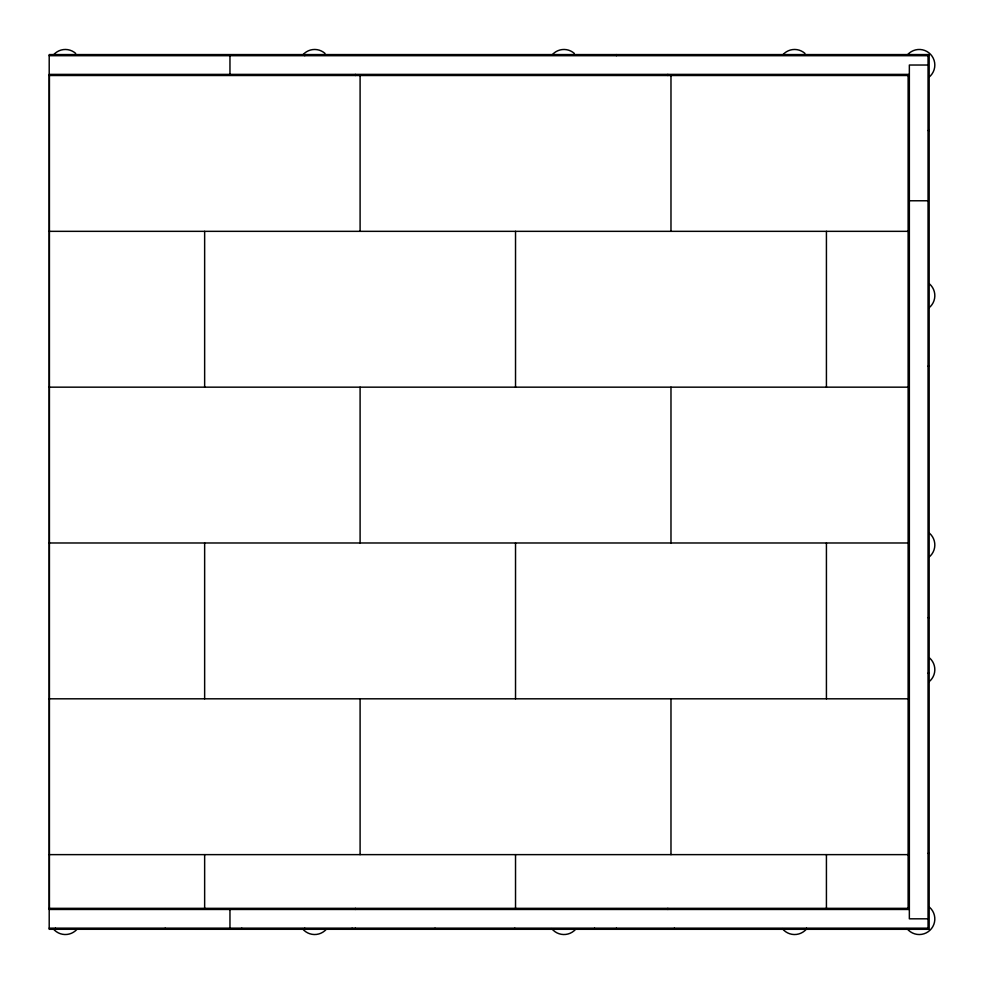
<?xml version="1.0" encoding="UTF-8"?>
<svg xmlns="http://www.w3.org/2000/svg" width="984" height="984" viewBox="0 0 984 984"><rect width="100%" height="100%" fill="white"/><g stroke="black" fill="none" stroke-linecap="round" stroke-linejoin="round"><path stroke-width="1.48" d="M49.2 55.694L928.047 55.694M928.047 65.03L909.351 65.03L909.351 918.822L928.047 918.822M49.2 74.39L909.351 74.39M49.2 75.51L909.351 75.51M928.047 130.515L929.167 130.515M909.351 200.773L928.047 200.773M49.2 231.338L908.121 231.338M928.047 366.22L929.167 366.22M49.2 387.167L909.351 387.167M49.2 542.983L908.121 542.983M928.047 617.669L929.167 617.669M928.047 673.228L929.167 673.228M49.2 698.812L909.351 698.812M928.047 853.374L929.167 853.374M49.2 854.629L908.121 854.629M49.2 908.343L909.351 908.343M49.2 909.462L909.351 909.462M49.2 928.158L928.047 928.17M928.047 54.575L928.047 929.314M908.121 75.51L908.121 908.343M826.425 231.338L826.425 387.167M826.425 542.983L826.425 698.812M826.425 854.629L826.425 908.343M806.511 928.17L806.449 929.29M674.372 928.17L674.372 929.29M670.977 75.51L670.977 231.338M670.977 387.167L670.977 542.983M670.977 698.812L670.977 854.629M667.804 74.39L667.804 75.51M667.804 908.343L667.804 909.462M616.402 54.575L616.402 55.694M616.402 928.17L616.402 929.29M594.582 928.17L594.582 929.29M515.53 231.338L515.53 387.167M515.53 542.983L515.53 698.812M515.53 854.629L515.53 908.343M514.804 928.17L514.804 929.29M435.026 928.17L435.026 929.29M360.095 75.51L360.095 231.338M360.095 387.167L360.095 542.983M360.095 698.812L360.095 854.629M355.396 74.39L355.396 75.51M355.396 908.343L355.396 909.462M355.31 928.17L355.31 929.29M352.124 928.17L352.124 929.29M304.757 54.575L304.757 55.694M304.757 928.17L304.757 929.29M241.793 928.17L241.793 929.29M229.961 55.694L229.961 74.39M229.961 909.462L229.961 928.158M204.647 231.338L204.647 387.167M204.647 542.983L204.647 698.812M204.647 854.629L204.647 908.343M165.201 928.17L165.201 929.29M55.436 928.17L55.436 929.29M49.421 75.51L49.421 908.343M929.609 658.001A15.584 15.584 0 0 1 928.908 681.863M929.609 284.019A15.584 15.584 0 0 1 928.908 307.894M907.605 54.686A15.584 15.584 0 0 1 930.581 54.354A15.584 15.584 0 0 1 928.908 77.269M929.609 533.34A15.584 15.584 0 0 1 928.908 557.202M929.609 907.322A15.584 15.584 0 0 1 929.929 930.298A15.584 15.584 0 0 1 907.014 928.613M53.689 54.686A15.584 15.584 0 0 1 75.682 53.407M552.332 54.686A15.584 15.584 0 0 1 574.324 53.407M575.603 929.314A15.584 15.584 0 0 1 551.741 928.613M782.944 54.686A15.584 15.584 0 0 1 804.949 53.407M326.282 929.314A15.584 15.584 0 0 1 302.42 928.613M806.228 929.314A15.584 15.584 0 0 1 782.354 928.613M76.961 929.314A15.584 15.584 0 0 1 53.099 928.613M303.01 54.686A15.584 15.584 0 0 1 325.003 53.407M929.167 54.575L49.2 54.575L49.2 929.29L929.167 929.314L929.167 54.575"/></g></svg>
